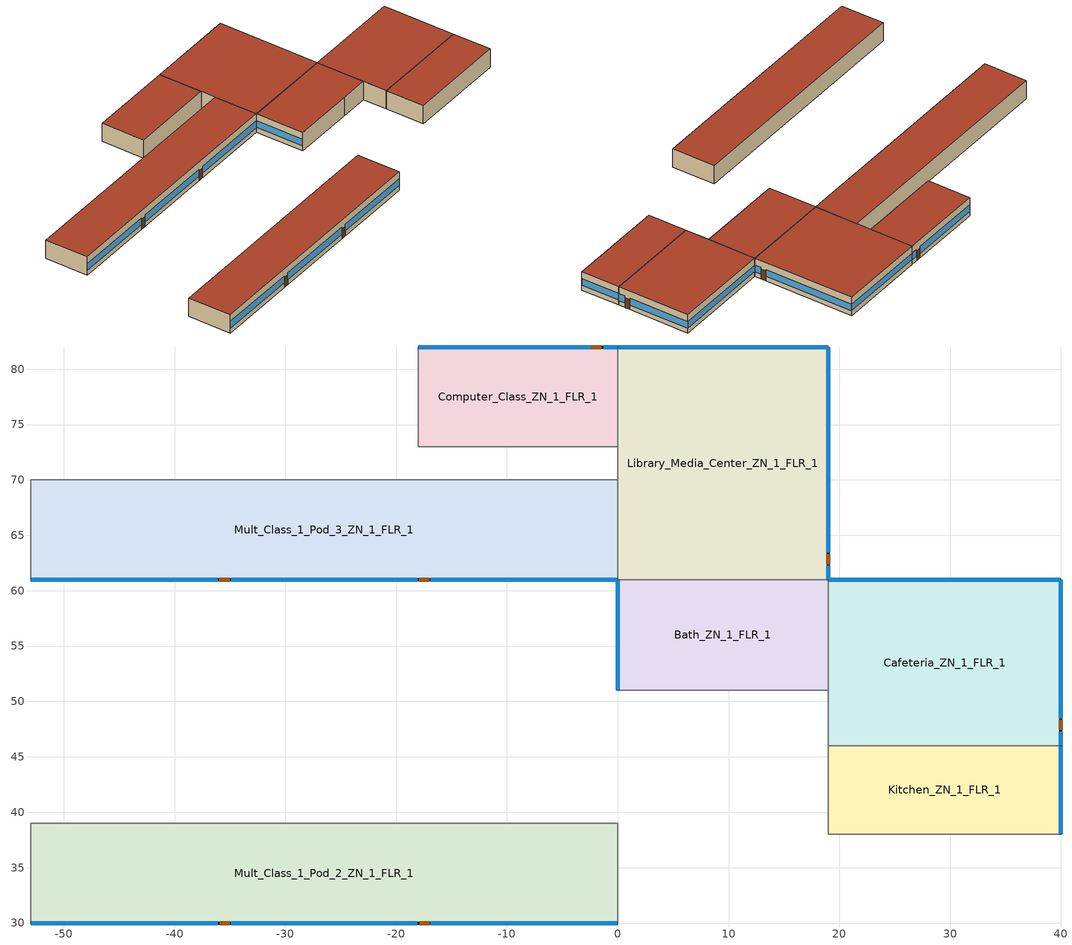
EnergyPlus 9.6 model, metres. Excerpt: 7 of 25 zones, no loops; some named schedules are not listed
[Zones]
Mult_Class_1_Pod_2_ZN_1_FLR_1
 floor ground (Mult_Class_1_Pod_2_ZN_1_FLR_1_Floor_Ffactor): -53,39 0,39 0,30 -53,30 z0
 wall outside (nonres_ext_wall): -53,30 0,30 z0:4
 wall to Main_Corridor_ZN_1_FLR_1 (int_wall): 0,30 0,39 z0:4
 wall to Corridor_Pod_2_ZN_1_FLR_1 (int_wall): 0,39 -53,39 z0:4
 wall to Corner_Class_1_Pod_2_ZN_1_FLR_1 (int_wall): -53,39 -53,30 z0:4
 window (NonresWindow_U_0.38_SHGC_0.38): -52.95,30 -36.13,30 / -34.91,30 -18.09,30 / -16.87,30 -0.05,30 z1.03:2.5
 door (Swinging Door_con): -35.94,30 -35.03,30 / -17.89,30 -16.98,30 z0:2.13
 roof outside (nonres_roof): -53,30 0,30 0,39 -53,39 z4
Mult_Class_1_Pod_3_ZN_1_FLR_1
 floor ground (Mult_Class_1_Pod_3_ZN_1_FLR_1_Floor_Ffactor): -53,70 0,70 0,61 -53,61 z0
 wall outside (nonres_ext_wall): -53,61 0,61 z0:4
 wall to Library_Media_Center_ZN_1_FLR_1 (int_wall): 0,61 0,70 z0:4
 wall to Corridor_Pod_3_ZN_1_FLR_1 (int_wall): 0,70 -53,70 z0:4
 wall to Corner_Class_1_Pod_3_ZN_1_FLR_1 (int_wall): -53,70 -53,61 z0:4
 window (NonresWindow_U_0.38_SHGC_0.38): -52.95,61 -36.13,61 / -34.91,61 -18.09,61 / -16.87,61 -0.05,61 z1.03:2.5
 door (Swinging Door_con): -35.96,61 -35.05,61 / -17.92,61 -17.01,61 z0:2.13
 roof outside (nonres_roof): -53,61 0,61 0,70 -53,70 z4
Computer_Class_ZN_1_FLR_1
 floor ground (Computer_Class_ZN_1_FLR_1_Floor_Ffactor): -18,82 0,82 0,73 -18,73 z0
 wall outside (nonres_ext_wall): 0,82 -18,82 z0:4
 wall to Corridor_Pod_3_ZN_1_FLR_1 (int_wall): -18,73 0,73 z0:4
 wall to Library_Media_Center_ZN_1_FLR_1 (int_wall): 0,73 0,82 z0:4
 wall to Mult_Class_2_Pod_3_ZN_1_FLR_1 (int_wall): -18,82 -18,73 z0:4
 window (NonresWindow_U_0.38_SHGC_0.38): -0.05,82 -1.27,82 / -2.49,82 -17.95,82 z1:2.51
 door (Swinging Door_con): -1.5,82 -2.42,82 z0:2.13
 roof outside (nonres_roof): -18,73 0,73 0,82 -18,82 z4
Bath_ZN_1_FLR_1
 floor ground (Bath_ZN_1_FLR_1_Floor_Ffactor): 0,61 19,61 19,51 0,51 z0
 wall outside (nonres_ext_wall): 0,61 0,51 z0:4
 wall to Main_Corridor_ZN_1_FLR_1 (int_wall): 0,51 13,51 z0:4
 wall to Mech_ZN_1_FLR_1 (int_wall): 13,51 19,51 z0:4
 wall to Cafeteria_ZN_1_FLR_1 (int_wall): 19,51 19,61 z0:4
 wall to Library_Media_Center_ZN_1_FLR_1 (int_wall): 19,61 0,61 z0:4
 window (NonresWindow_U_0.38_SHGC_0.38): 0,60.95 0,51.05 z1.1:2.51
 roof outside (nonres_roof): 0,51 19,51 19,61 0,61 z4
Kitchen_ZN_1_FLR_1
 floor ground (Kitchen_ZN_1_FLR_1_Floor_Ffactor): 19,46 40,46 40,38 19,38 z0
 wall outside (nonres_ext_wall): 40,38 40,46 z0:4
 wall to Gym_ZN_1_FLR_1 (int_wall): 19,38 40,38 z0:4
 wall to Cafeteria_ZN_1_FLR_1 (int_wall): 40,46 19,46 z0:4
 wall to Mech_ZN_1_FLR_1 (int_wall): 19,46 19,38 z0:4
 window (NonresWindow_U_0.38_SHGC_0.38): 40,38.05 40,45.95 z1.1:2.52
 roof outside (nonres_roof): 19,38 40,38 40,46 19,46 z4
Cafeteria_ZN_1_FLR_1
 floor ground (Cafeteria_ZN_1_FLR_1_Floor_Ffactor): 19,61 40,61 40,46 19,46 z0
 wall outside (nonres_ext_wall): 40,46 40,61 19,61 z0:4
 wall to Mech_ZN_1_FLR_1 (int_wall): 19,51 19,46 z0:4
 window (NonresWindow_U_0.38_SHGC_0.38): 39.95,61 19.05,61 z1.1:2.51; 40,46.05 40,47.27 / 40,48.49 40,60.95 z0.97:2.51
 door (Swinging Door_con): 40,47.45 40,48.37 z0:2.13
 roof outside (nonres_roof): 19,46 40,46 40,61 19,61 z4
Library_Media_Center_ZN_1_FLR_1
 floor ground (Library_Media_Center_ZN_1_FLR_1_Floor_Ffactor): 0,82 19,82 19,61 0,61 z0
 wall outside (nonres_ext_wall): 19,61 19,82 0,82 z0:4
 wall to Corridor_Pod_3_ZN_1_FLR_1 (int_wall): 0,73 0,70 z0:4
 window (NonresWindow_U_0.38_SHGC_0.38): 18.95,82 0.05,82 z1.1:2.51; 19,61.05 19,62.27 / 19,63.49 19,81.95 z1.01:2.51
 door (Swinging Door_con): 19,62.4 19,63.31 z0:2.13
 roof outside (nonres_roof): 0,61 19,61 19,82 0,82 z4
[Building]
SchoolPrimary: North Axis {deg}=0; Terrain=City; Loads Convergence Tolerance Value {W}=0.04; Temperature Convergence Tolerance Value {deltaC}=0.2; Solar Distribution=FullInteriorAndExterior; Maximum Number of Warmup Days=25; Minimum Number of Warmup Days=6
[Site:Location]
Denver-Aurora-Buckley.AFB_CO_USA WMO=724695: Latitude {deg}=39.72; Longitude {deg}=-104.75; Time Zone {hr}=-7; Elevation {m}=1726
[SizingPeriod:DesignDay] Day of Month=21; Dry-Bulb Temperature Range Modifier Type=DefaultMultipliers; Humidity Condition Type=Wetbulb; Barometric Pressure {Pa}=82237; Rain Indicator=No; Snow Indicator=No; Daylight Saving Time Indicator=No
Name | Month | Day Type | Maximum Dry-Bulb Temperature {C} | Daily Dry-Bulb Temperature Range {deltaC} | Wetbulb or DewPoint at Maximum Dry-Bulb {C} | Wind Speed {m/s} | Wind Direction {deg} | Solar Model Indicator | Sky Clearness | ASHRAE Clear Sky Optical Depth for Beam Irradiance (taub) | ASHRAE Clear Sky Optical Depth for Diffuse Irradiance (taud)
Denver-Aurora-Buckley.AFB_CO_USA Ann Htg 99.6% Condns DB | 12 | WinterDesignDay | -17.9 | 0 | -17.9 | 2.5 | 180 | ASHRAEClearSky | 0
Denver-Aurora-Buckley.AFB_CO_USA Ann Clg .4% Condns DB=>MWB | 7 | SummerDesignDay | 33.9 | 14.8 | 15 | 3.6 | 30 | ASHRAETau |  | 0.423 | 2.02
[Site:WaterMainsTemperature]
Calculation Method=Correlation; Annual Average Outdoor Air Temperature {C}=9.95; Maximum Difference In Monthly Average Outdoor Air Temperatures {deltaC}=23.7
[Site:GroundTemperature:FCfactorMethod]
7.1, 3, -1, 0.8, -0.2, 4.8, 6.1, 13.7, 22.2, 22.7, 21.7, 18.5
[Material:NoMass] Thermal Absorptance=0.9; Solar Absorptance=0.7; Visible Absorptance=0.7
Name | Roughness | Thermal Resistance {m2-K/W}
Opaque Door panel_con | MediumRough | 0.475964
Nonres_Roof_Insulation | MediumSmooth | 5.30668
Nonres_Exterior_Wall_Insulation | MediumSmooth | 2.81828
[Construction]
Swinging Door_con: Opaque Door panel_con
InteriorFurnishings: Std Wood 6inch
int_wall: G01 13mm gypsum board, G01 13mm gypsum board
nonres_roof: F13 Built-up roofing, Nonres_Roof_Insulation, F08 Metal surface
nonres_ext_wall: F07 25mm stucco, G01 16mm gypsum board, Nonres_Exterior_Wall_Insulation, G01 16mm gypsum board
NonresWindow_U_0.38_SHGC_0.38: Nonres Window Glazing Layer
[Material]
Name | Roughness | Thickness {m} | Conductivity {W/m-K} | Density {kg/m3} | Specific Heat {J/kg-K} | Thermal Absorptance | Solar Absorptance | Visible Absorptance
Std Wood 6inch | MediumSmooth | 0.15 | 0.12 | 540 | 1210 | 0.9 | 0.7 | 0.7
F07 25mm stucco | Smooth | 0.0254 | 0.72 | 1856 | 840 | 0.9 | 0.7 | 0.7
F08 Metal surface | Smooth | 0.0008 | 45.28 | 7824 | 500
F13 Built-up roofing | Rough | 0.0095 | 0.16 | 1120 | 1460 | 0.9 | 0.77
G01 13mm gypsum board | Smooth | 0.0127 | 0.16 | 800 | 1090 | 0.9 | 0.7 | 0.5
G01 16mm gypsum board | MediumSmooth | 0.0159 | 0.16 | 800 | 1090
[WindowMaterial:SimpleGlazingSystem]
Nonres Window Glazing Layer: U-Factor {W/m2-K}=2.15774; Solar Heat Gain Coefficient=0.38; Visible Transmittance=0.418
[Construction:FfactorGroundFloor] F-Factor {W/m-K}=0.90012
Name | Area {m2} | PerimeterExposed {m}
Mult_Class_1_Pod_2_ZN_1_FLR_1_Floor_Ffactor; Mult_Class_1_Pod_3_ZN_1_FLR_1_Floor_Ffactor | 477 | 53
Computer_Class_ZN_1_FLR_1_Floor_Ffactor | 162 | 18
Bath_ZN_1_FLR_1_Floor_Ffactor | 190 | 10
Kitchen_ZN_1_FLR_1_Floor_Ffactor | 168 | 8
Cafeteria_ZN_1_FLR_1_Floor_Ffactor | 315 | 36
Library_Media_Center_ZN_1_FLR_1_Floor_Ffactor | 399 | 40
[Zone] Type=1; Multiplier=1; Ceiling Height {m}=4; Floor Area {m2}=autocalculate; Part of Total Floor Area=Yes
Name | Volume {m3}
Mult_Class_1_Pod_2_ZN_1_FLR_1; Mult_Class_1_Pod_3_ZN_1_FLR_1 | 1908
Computer_Class_ZN_1_FLR_1 | 648
Bath_ZN_1_FLR_1 | 760
Kitchen_ZN_1_FLR_1 | 672
Cafeteria_ZN_1_FLR_1 | 1260
Library_Media_Center_ZN_1_FLR_1 | 1596
[InternalMass] Construction=InteriorFurnishings
Name | Zone or ZoneList | Surface Area {m2}
Mult_Class_1_Pod_2_ZN_1_FLR_1_InternalMass_1 | Mult_Class_1_Pod_2_ZN_1_FLR_1 | 954
Mult_Class_1_Pod_3_ZN_1_FLR_1_InternalMass_1 | Mult_Class_1_Pod_3_ZN_1_FLR_1 | 954
Computer_Class_ZN_1_FLR_1_InternalMass_1 | Computer_Class_ZN_1_FLR_1 | 324
Bath_ZN_1_FLR_1_InternalMass_1 | Bath_ZN_1_FLR_1 | 380
Kitchen_ZN_1_FLR_1_InternalMass_1 | Kitchen_ZN_1_FLR_1 | 336
Cafeteria_ZN_1_FLR_1_InternalMass_1 | Cafeteria_ZN_1_FLR_1 | 630
Library_Media_Center_ZN_1_FLR_1_InternalMass_1 | Library_Media_Center_ZN_1_FLR_1 | 798
[People] Fraction Radiant=0.3; Sensible Heat Fraction=AUTOCALCULATE; Activity Level Schedule=ACTIVITY_SCH; Enable ASHRAE 55 Comfort Warnings=No; Mean Radiant Temperature Calculation Type=ZoneAveraged; Work Efficiency Schedule=WORK_EFF_SCH; Clothing Insulation Calculation Method=ClothingInsulationSchedule; Clothing Insulation Schedule=CLOTHING_SCH; Air Velocity Schedule=AIR_VELO_SCH; Thermal Comfort Model 1 Type=FANGER
Name | Zone or ZoneList or Space or SpaceList | Number of People Schedule | Number of People Calculation Method | Floor Area per Person {m2/person} | Number of People
Mult_Class_1_Pod_2_ZN_1_FLR_1 | Mult_Class_1_Pod_2_ZN_1_FLR_1 | BLDG_OCC_SCH | Area/Person | 3.716
Mult_Class_1_Pod_3_ZN_1_FLR_1 | Mult_Class_1_Pod_3_ZN_1_FLR_1 | BLDG_OCC_SCH | Area/Person | 3.716
Computer_Class_ZN_1_FLR_1 | Computer_Class_ZN_1_FLR_1 | BLDG_OCC_SCH_Extend | Area/Person | 3.716
Bath_ZN_1_FLR_1 | Bath_ZN_1_FLR_1 | BLDG_OCC_SCH | People |  | 0
Kitchen_ZN_1_FLR_1 | Kitchen_ZN_1_FLR_1 | BLDG_OCC_SCH | People |  | 27
Cafeteria_ZN_1_FLR_1 | Cafeteria_ZN_1_FLR_1 | BLDG_OCC_SCH_Cafeteria | Area/Person | 0.929
Library_Media_Center_ZN_1_FLR_1 | Library_Media_Center_ZN_1_FLR_1 | BLDG_OCC_SCH | Area/Person | 9.289
[Lights] Design Level Calculation Method=Watts/Area; Return Air Fraction=0; Fraction Radiant=0.37; Fraction Visible=0.2; Fraction Replaceable=1; Return Air Fraction Calculated from Plenum Temperature=No
Name | Zone or ZoneList or Space or SpaceList | Schedule | Watts per Zone Floor Area {W/m2}
Mult_Class_1_Pod_2_ZN_1_FLR_1_Lights | Mult_Class_1_Pod_2_ZN_1_FLR_1 | BLDG_LIGHT_CLASSROOM_SCH | 9.9028
Mult_Class_1_Pod_3_ZN_1_FLR_1_Lights | Mult_Class_1_Pod_3_ZN_1_FLR_1 | BLDG_LIGHT_CLASSROOM_SCH | 9.9028
Computer_Class_ZN_1_FLR_1_Lights | Computer_Class_ZN_1_FLR_1 | BLDG_LIGHT_SCH | 9.9028
Bath_ZN_1_FLR_1_Lights | Bath_ZN_1_FLR_1 | BLDG_LIGHT_BATH_SCH | 9.14932
Kitchen_ZN_1_FLR_1_Lights | Kitchen_ZN_1_FLR_1 | BLDG_LIGHT_SCH | 11.4097
Cafeteria_ZN_1_FLR_1_Lights | Cafeteria_ZN_1_FLR_1 | BLDG_LIGHT_SCH | 6.78126
Library_Media_Center_ZN_1_FLR_1_Lights | Library_Media_Center_ZN_1_FLR_1 | BLDG_LIGHT_LIBRARY_SCH | 8.39585
[ElectricEquipment] Design Level Calculation Method=EquipmentLevel
Name | Zone or ZoneList or Space or SpaceList | Schedule | Design Level {W} | Fraction Latent | Fraction Radiant | Fraction Lost
Mult_Class_1_Pod_2_ZN_1_FLR_1_PlugMisc_Equip | Mult_Class_1_Pod_2_ZN_1_FLR_1 | BLDG_EQUIP_SCH | 7155 | 0 | 0.5 | 0
Mult_Class_1_Pod_3_ZN_1_FLR_1_PlugMisc_Equip | Mult_Class_1_Pod_3_ZN_1_FLR_1 | BLDG_EQUIP_SCH | 7155 | 0 | 0.5 | 0
Computer_Class_ZN_1_FLR_1_PlugMisc_Equip | Computer_Class_ZN_1_FLR_1 | BLDG_EQUIP_SCH | 3240 | 0 | 0.5 | 0
Bath_ZN_1_FLR_1_PlugMisc_Equip | Bath_ZN_1_FLR_1 | BLDG_EQUIP_SCH | 760 | 0 | 0.5 | 0
Kitchen_ZN_1_FLR_1_MiscElec_Equip | Kitchen_ZN_1_FLR_1 | KITCHEN_ELEC_EQUIP_SCH | 31995.6 | 0.25 | 0.3 | 0.2
Kitchen_ZN_1_FLR_1_Reach-in-Freezer | Kitchen_ZN_1_FLR_1 | Always_on | 915 | 0 | 0 | 1
Kitchen_ZN_1_FLR_1_Reach-in-Refrigerator | Kitchen_ZN_1_FLR_1 | Always_on | 570 | 0 | 0 | 1
Cafeteria_ZN_1_FLR_1_PlugMisc_Equip | Cafeteria_ZN_1_FLR_1 | KITCHEN_ELEC_EQUIP_SCH | 7997.85 | 0 | 0.5 | 0
Library_Media_Center_ZN_1_FLR_1_PlugMisc_Equip | Library_Media_Center_ZN_1_FLR_1 | BLDG_EQUIP_SCH | 5985 | 0 | 0.5 | 0
[GasEquipment]
Kitchen_ZN_1_FLR_1_MiscGas_Equip: Zone or ZoneList or Space or SpaceList=Kitchen_ZN_1_FLR_1; Schedule=KITCHEN_GAS_EQUIP_SCH; Design Level Calculation Method=EquipmentLevel; Design Level {W}=240424.8; Fraction Latent=0.1; Fraction Radiant=0.2; Fraction Lost=0.7
[Daylighting:Controls] Daylighting Method=SplitFlux; Lighting Control Type=Stepped; Minimum Input Power Fraction for Continuous or ContinuousOff Dimming Control=0.3; Minimum Light Output Fraction for Continuous or ContinuousOff Dimming Control=0.2; Number of Stepped Control Steps=3; Probability Lighting will be Reset When Needed in Manual Stepped Control=1; Maximum Allowable Discomfort Glare Index=22
Name | Zone or Space | Glare Calculation Daylighting Reference Point | Glare Calculation Azimuth Angle of View Direction Clockwise from Zone y-Axis {deg} | Daylighting Reference Point 1 | Fraction of Lights Controlled by Reference Point 1 | Illuminance Setpoint at Reference Point 1 {lux} | Daylighting Reference Point 2 | Fraction of Lights Controlled by Reference Point 2 | Illuminance Setpoint at Reference Point 2 {lux}
Mult_Class_1_Pod_2_ZN_1_FLR_1_DaylCtrl | Mult_Class_1_Pod_2_ZN_1_FLR_1 | Mult_Class_1_Pod_2_ZN_1_FLR_1_DaylRefPt1 | 180 | Mult_Class_1_Pod_2_ZN_1_FLR_1_DaylRefPt1 | 0.28 | 377 | Mult_Class_1_Pod_2_ZN_1_FLR_1_DaylRefPt2 | 0.28 | 377
Mult_Class_1_Pod_3_ZN_1_FLR_1_DaylCtrl | Mult_Class_1_Pod_3_ZN_1_FLR_1 | Mult_Class_1_Pod_3_ZN_1_FLR_1_DaylRefPt1 | 180 | Mult_Class_1_Pod_3_ZN_1_FLR_1_DaylRefPt1 | 0.14 | 377 | Mult_Class_1_Pod_3_ZN_1_FLR_1_DaylRefPt2 | 0.14 | 377
Computer_Class_ZN_1_FLR_1_DaylCtrl | Computer_Class_ZN_1_FLR_1 | Computer_Class_ZN_1_FLR_1_DaylRefPt1 | 0 | Computer_Class_ZN_1_FLR_1_DaylRefPt1 | 0.28 | 377 | Computer_Class_ZN_1_FLR_1_DaylRefPt2 | 0.28 | 377
Cafeteria_ZN_1_FLR_1_DaylCtrl | Cafeteria_ZN_1_FLR_1 | Cafeteria_ZN_1_FLR_1_DaylRefPt1 | 90 | Cafeteria_ZN_1_FLR_1_DaylRefPt1 | 0.34 | 215 | Cafeteria_ZN_1_FLR_1_DaylRefPt2 | 0.16 | 215
Library_Media_Center_ZN_1_FLR_1_DaylCtrl | Library_Media_Center_ZN_1_FLR_1 | Library_Media_Center_ZN_1_FLR_1_DaylRefPt1 | 90 | Library_Media_Center_ZN_1_FLR_1_DaylRefPt1 | 0.26 | 538 | Library_Media_Center_ZN_1_FLR_1_DaylRefPt2 | 0.18 | 538
[ZoneInfiltration:DesignFlowRate] Schedule=INFIL_SCH_PNNL; Design Flow Rate Calculation Method=Flow/ExteriorArea; Constant Term Coefficient=0; Temperature Term Coefficient=0; Velocity Term Coefficient=0.224; Velocity Squared Term Coefficient=0
Name | Zone or ZoneList | Flow per Exterior Surface Area {m3/s-m2}
Mult_Class_1_Pod_2_ZN_1_FLR_1_Infiltration | Mult_Class_1_Pod_2_ZN_1_FLR_1 | 0.00017524
Mult_Class_1_Pod_3_ZN_1_FLR_1_Infiltration | Mult_Class_1_Pod_3_ZN_1_FLR_1 | 0.00017524
Computer_Class_ZN_1_FLR_1_Infiltration | Computer_Class_ZN_1_FLR_1 | 0.00017524
Bath_ZN_1_FLR_1_Infiltration | Bath_ZN_1_FLR_1 | 9.8999e-05
Kitchen_ZN_1_FLR_1_Infiltration | Kitchen_ZN_1_FLR_1 | 9.10336e-05
Cafeteria_ZN_1_FLR_1_Infiltration | Cafeteria_ZN_1_FLR_1 | 0.000178653
Library_Media_Center_ZN_1_FLR_1_Infiltration | Library_Media_Center_ZN_1_FLR_1 | 0.000162723
[Exterior:Lights] Control Option=AstronomicalClock
Name | Schedule | Design Level {W}
Exterior_Lights_a | Exterior_lighting_schedule_a | 150.48
Exterior_Lights_b | Exterior_lighting_schedule_b_2016 | 1645.9
Exterior_Lights_c | Exterior_lighting_schedule_c_2016 | 584.3
[ElectricLoadCenter:Transformer]
Transformer 1: Availability Schedule=Always_On; Transformer Usage=PowerInFromGrid; Rated Capacity {VA}=112500; Phase=3; Conductor Material=Aluminum; Full Load Temperature Rise {C}=150; Fraction of Eddy Current Losses=0.1; Performance Input Method=NominalEfficiency; Nameplate Efficiency=0.987; Per Unit Load for Nameplate Efficiency=0.35; Reference Temperature for Nameplate Efficiency {C}=75; Consider Transformer Loss for Utility Cost=Yes; Meter 1=Wired_LTG_Electricity; Meter 2=InteriorEquipment:Electricity
[EnergyManagementSystem:Actuator]
Name | Actuated Component Unique | Actuated Component Type | Actuated Component Control Type
CLGSETP_SCH_Actuator | CLGSETP_SCH_Yes_Optimum | Schedule:Compact | Schedule Value
HTGSETP_SCH_Actuator | HTGSETP_SCH_Yes_Optimum | Schedule:Compact | Schedule Value
BoilerCurve | HEATSYS1 BOILER EFFICIENCY CURVE | Curve | Curve Result
cCL1_Pod_1_ZN_1_FLR_1_LAr | Corner_Class_1_Pod_1_ZN_1_FLR_1_lights | Lights | Electricity Rate
mCl1_Pod_1_ZN_1_FLR_1_LAr | Mult_Class_1_Pod_1_ZN_1_FLR_1_lights | Lights | Electricity Rate
cPOD1_ZN_1_FLR_1_LAr | Corridor_Pod_1_ZN_1_FLR_1_lights | Lights | Electricity Rate
cCL2_Pod_1_ZN_1_FLR_1_LAr | Corner_Class_2_Pod_1_ZN_1_FLR_1_lights | Lights | Electricity Rate
mCl2_Pod_1_ZN_1_FLR_1_LAr | Mult_Class_2_Pod_1_ZN_1_FLR_1_lights | Lights | Electricity Rate
cCL1_Pod_2_ZN_1_FLR_1_LAr | Corner_Class_1_Pod_2_ZN_1_FLR_1_lights | Lights | Electricity Rate
mCl1_Pod_2_ZN_1_FLR_1_LAr | Mult_Class_1_Pod_2_ZN_1_FLR_1_lights | Lights | Electricity Rate
cPOD2_ZN_1_FLR_1_LAr | Corridor_Pod_2_ZN_1_FLR_1_lights | Lights | Electricity Rate
cCL2_Pod_2_ZN_1_FLR_1_LAr | Corner_Class_2_Pod_2_ZN_1_FLR_1_lights | Lights | Electricity Rate
mCl2_Pod_2_ZN_1_FLR_1_LAr | Mult_Class_2_Pod_2_ZN_1_FLR_1_lights | Lights | Electricity Rate
cCL1_Pod_3_ZN_1_FLR_1_LAr | Corner_Class_1_Pod_3_ZN_1_FLR_1_lights | Lights | Electricity Rate
mCl1_Pod_3_ZN_1_FLR_1_LAr | Mult_Class_1_Pod_3_ZN_1_FLR_1_lights | Lights | Electricity Rate
cPOD3_ZN_1_FLR_1_LAr | Corridor_Pod_3_ZN_1_FLR_1_lights | Lights | Electricity Rate
cCL2_Pod_3_ZN_1_FLR_1_LAr | Corner_Class_2_Pod_3_ZN_1_FLR_1_lights | Lights | Electricity Rate
mCl2_Pod_3_ZN_1_FLR_1_LAr | Mult_Class_2_Pod_3_ZN_1_FLR_1_lights | Lights | Electricity Rate
cPCLZN_1_FLR_1_LAr | Computer_Class_ZN_1_FLR_1_lights | Lights | Electricity Rate
Main_Corridor_ZN_1_FLR_1_LAr | Main_Corridor_ZN_1_FLR_1_lights | Lights | Electricity Rate
Lobby_ZN_1_FLR_1_LAr | Lobby_ZN_1_FLR_1_lights | Lights | Electricity Rate
Mech_ZN_1_FLR_1_LAr | Mech_ZN_1_FLR_1_lights | Lights | Electricity Rate
Bath_ZN_1_FLR_1_LAr | Bath_ZN_1_FLR_1_lights | Lights | Electricity Rate
Offices_ZN_1_FLR_1_LAr | Offices_ZN_1_FLR_1_lights | Lights | Electricity Rate
Gym_ZN_1_FLR_1_LAr | Gym_ZN_1_FLR_1_lights | Lights | Electricity Rate
Kitchen_ZN_1_FLR_1_LAr | Kitchen_ZN_1_FLR_1_lights | Lights | Electricity Rate
Cafeteria_ZN_1_FLR_1_LAr | Cafeteria_ZN_1_FLR_1_lights | Lights | Electricity Rate
LMC_ZN_1_FLR_1_LAr | Library_Media_Center_ZN_1_FLR_1_lights | Lights | Electricity Rate
[Schedule:Compact]
BLDG_OCC_SCH: Through: 6/15, For: Weekdays, Until: 08:00, 0, Until: 16:00, 0.95, Until: 21:00, 0.15, Until: 24:00, 0, For: SummerDesignDay, Until: 08:00, 1e-09, Until: 16:00, 0.95, Until: 21:00, 0.15, Until: 24:00, 1e-09, For: WeekEnds WinterDesignDay Holidays AllOtherDays, Until: 24:00, 0, Through: 9/15, For: Weekdays, Until: 08:00, 0, Until: 16:00, 0.15, Until: 21:00, 0.15, Until: 24:00, 0, For: SummerDesignDay, Until: 08:00, 1e-09, Until: 16:00, 0.15, Until: 21:00, 0.15, Until: 24:00, 1e-09, For: WeekEnds WinterDesignDay Holidays AllOtherDays, Until: 24:00, 0, Through: 12/31, For: Weekdays, Until: 08:00, 0, Until: 16:00, 0.95, Until: 21:00, 0.15, Until: 24:00, 0, For: SummerDesignDay, Until: 08:00, 1e-09, Until: 16:00, 0.95, Until: 21:00, 0.15, Until: 24:00, 1e-09, For: WeekEnds WinterDesignDay Holidays AllOtherDays, Until: 24:00, 0
WORK_EFF_SCH: Through: 12/31, For: AllDays, Until: 24:00, 0
AIR_VELO_SCH: Through: 12/31, For: AllDays, Until: 24:00, 0.2
CLOTHING_SCH: Through: 04/30, For: AllDays, Until: 24:00, 1.1, Through: 09/30, For: AllDays, Until: 24:00, 0.6, Through: 12/31, For: AllDays, Until: 24:00, 1.1
ACTIVITY_SCH: Through: 12/31, For: AllDays, Until: 24:00, 120
